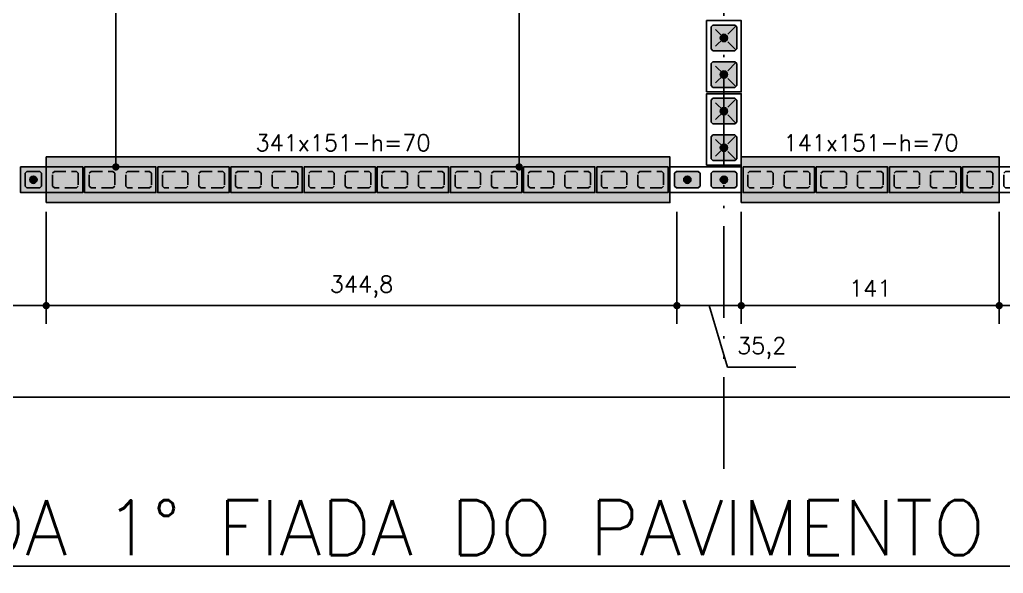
# Model space of a CAD drawing. Extents: x -14651 to 11095, y -4567 to -1290.
# Drawn here: x 479 to 1017, y -4372 to -4069 of the extents above; entities that cross this region are included whole.
import ezdxf
from ezdxf.enums import TextEntityAlignment as Align

# ---------------------------------------------------------------- set-up
doc = ezdxf.new("R2010")
doc.units = 0
doc.header["$LTSCALE"] = 25
doc.linetypes.add('DASHED2', pattern=[0.375, 0.25, -0.125])
doc.linetypes.add('ESTILO_TQS_0004', pattern=[3.3, 2, -0.4, 0.05, -0.4, 0.05, -0.4])
for name, color, linetype in [('203', 1, 'DASHED2'), ('213', 252, 'Continuous'), ('241', 2, 'Continuous'), ('248', 100, 'Continuous'), ('ABERTURAS', 53, 'Continuous'), ('Arranque', 14, 'Continuous'), ('COTA', 1, 'Continuous'), ('EIXOS', 1, 'ESTILO_TQS_0004'), ('FERRO', 5, 'Continuous'), ('T4', 6, 'Continuous'), ('TJANELA', 2, 'Continuous')]:
    doc.layers.add(name, color=color, linetype=linetype)
doc.styles.add('COTA', font='romans.shx')
doc.styles.add('Texto1', font='romans.shx', dxfattribs={"height": 9})
doc.styles.add('Texto4', font='romans.shx', dxfattribs={"height": 30})
doc.dimstyles.new('forma', dxfattribs={"dimscale": 5, "dimtxt": 1.8, "dimasz": 0.8, "dimexe": 2, "dimexo": 1, "dimgap": 1, "dimtad": 1, "dimdec": 1, "dimzin": 9, "dimtxsty": 'COTA', "dimblk1": 'DOT', "dimblk2": 'DOT', "dimsah": 1, "dimcen": 0, "dimdle": 1, "dimclrd": 256, "dimclre": 256, "dimclrt": 2, "dimadec": 0, "dimazin": 0, "dimtfac": 1, "dimtdec": 0, "dimtmove": 0, "dimatfit": 3, "dimfxl": 1, "dimtolj": 1, "dimtzin": 0, "dimarcsym": 0})

# ---------------------------------------------------------------- blocks, each defined once
blk = doc.blocks.new('P3515')
at = {"layer": '248'}
h = blk.add_hatch(color=100, dxfattribs=at)
h.paths.add_polyline_path([(17, 7), (-17, 7), (-17, -7), (17, -7)])
h.paths.add_polyline_path([(-5.5, -3.5), (-6.5, -4.5), (-13.5, -4.5), (-14.5, -3.5), (-14.5, 3.5), (-13.5, 4.5), (-6.5, 4.5), (-5.5, 3.5)], flags=16)
h.paths.add_polyline_path([(0.5, 3.5), (1.5, 4.5), (13.5, 4.5), (14.5, 3.5), (14.5, -3.5), (13.5, -4.5), (1.5, -4.5), (0.5, -3.5)], flags=16)
blk.add_lwpolyline([(-17, -7), (17, -7), (17, 7), (-17, 7), (-17, -7)])
at = {"color": 1, "linetype": 'DASHED2'}
for points in [[(-14.5, -3.5), (-13.5, -4.5), (-6.5, -4.5), (-5.5, -3.5), (-5.5, 3.5), (-6.5, 4.5), (-13.5, 4.5), (-14.5, 3.5), (-14.5, -3.5)], [(0.5, -3.5), (1.5, -4.5), (13.5, -4.5), (14.5, -3.5), (14.5, 3.5), (13.5, 4.5), (1.5, 4.5), (0.5, 3.5), (0.5, -3.5)]]:
    blk.add_lwpolyline(points, dxfattribs=at)
blk = doc.blocks.new('P4015', base_point=(5842102.11612, -8124149.02973))
blk.add_lwpolyline([(5842082.61612, -8124156.02973), (5842121.61612, -8124156.02973), (5842121.61612, -8124142.02973), (5842082.61612, -8124142.02973), (5842082.61612, -8124156.02973)])
at = {"color": 1, "linetype": 'DASHED2'}
for points in [[(5842085.11612, -8124152.52973), (5842086.11612, -8124153.52973), (5842098.11612, -8124153.52973), (5842099.11612, -8124152.52973), (5842099.11612, -8124145.52973), (5842098.11612, -8124144.52973), (5842086.11612, -8124144.52973), (5842085.11612, -8124145.52973), (5842085.11612, -8124152.52973)], [(5842105.11612, -8124152.52973), (5842106.11612, -8124153.52973), (5842118.11612, -8124153.52973), (5842119.11612, -8124152.52973), (5842119.11612, -8124145.52973), (5842118.11612, -8124144.52973), (5842106.11612, -8124144.52973), (5842105.11612, -8124145.52973), (5842105.11612, -8124152.52973)]]:
    blk.add_lwpolyline(points, dxfattribs=at)
blk = doc.blocks.new('P4020')
blk.add_lwpolyline([(-19.5, -9.5), (19.5, -9.5), (19.5, 9.5), (-19.5, 9.5), (-19.5, -9.5)])
at = {"color": 1, "linetype": 'DASHED2'}
for points in [[(-17, -6), (-16, -7), (-4, -7), (-3, -6), (-3, 6), (-4, 7), (-16, 7), (-17, 6), (-17, -6)], [(3, -6), (4, -7), (16, -7), (17, -6), (17, 6), (16, 7), (4, 7), (3, 6), (3, -6)]]:
    blk.add_lwpolyline(points, dxfattribs=at)
at = {"layer": '203', "color": 253}
for p, q in [((-16.5, 6.5), (-3.5, -6.5)), ((-3.5, 6.5), (-16.5, -6.5)), ((16.5, 6.5), (3.5, -6.5)), ((3.5, 6.5), (16.5, -6.5))]:
    blk.add_line(p, q, dxfattribs=at)
blk = doc.blocks.new('GR-1414')
at = {"layer": '213'}
h = blk.add_hatch(color=256, dxfattribs=at)
h.paths.add_polyline_path([(6, -7), (7, -6), (7, 6), (6, 7), (-6, 7), (-7, 6), (-7, -6), (-6, -7)])
h.paths.add_polyline_path([(2, 0, 1), (-2, 0, 1)], flags=16)
at = {"layer": 'Arranque'}
blk.add_hatch(color=256, dxfattribs=at).paths.add_polyline_path([(2, 0, 1), (-2, 0, 1)])
at = {"layer": '213'}
for p, q in [((-7, 6), (-6, 7)), ((-7, -6), (-7, 6)), ((-6, 7), (6, 7)), ((6, 7), (7, 6)), ((7, 6), (7, -6)), ((-6, -7), (-7, -6)), ((6, -7), (-6, -7)), ((7, -6), (6, -7))]:
    blk.add_line(p, q, dxfattribs=at)
at = {"layer": 'FERRO', "linetype": 'Continuous'}
blk.add_circle((0, 0), 2, dxfattribs=at)
blk = doc.blocks.new('GR-1409')
at = {"layer": '213'}
h = blk.add_hatch(color=256, dxfattribs=at)
h.paths.add_polyline_path([(-6, 4.5), (-7, 3.5), (-7, -3.5), (-6, -4.5), (6, -4.5), (7, -3.5), (7, 3.5), (6, 4.5)])
h.paths.add_polyline_path([(-2, 0, 1), (2, 0, 1)], flags=16)
at = {"layer": 'Arranque'}
blk.add_hatch(color=256, dxfattribs=at).paths.add_polyline_path([(-2, 0, 1), (2, 0, 1)])
at = {"layer": '213'}
blk.add_lwpolyline([(-7, 3.5), (-6, 4.5), (6, 4.5), (7, 3.5), (7, -3.5), (6, -4.5), (-6, -4.5), (-7, -3.5), (-7, 3.5)], dxfattribs=at)
at = {"layer": 'FERRO', "linetype": 'Continuous'}
blk.add_circle((0, 0), 2, dxfattribs=at)
blk = doc.blocks.new('GR-0909')
at = {"layer": '213'}
h = blk.add_hatch(color=256, dxfattribs=at)
h.paths.add_polyline_path([(3.5, -4.5), (4.5, -3.5), (4.500001, 3.5), (3.500001, 4.5), (-3.499999, 4.5), (-4.499999, 3.5), (-4.5, -3.5), (-3.5, -4.5)])
h.paths.add_polyline_path([(-2, 0, -1), (2, 0, -1)], flags=16)
at = {"layer": 'Arranque'}
blk.add_hatch(color=256, dxfattribs=at).paths.add_polyline_path([(2, 0, 1), (-2, 0, 1)])
at = {"layer": '213'}
blk.add_lwpolyline([(3.500001, 4.5), (4.500001, 3.5), (4.5, -3.5), (3.5, -4.5), (-3.5, -4.5), (-4.5, -3.5), (-4.499999, 3.5), (-3.499999, 4.5), (3.500001, 4.5)], dxfattribs=at)
at = {"layer": 'FERRO', "linetype": 'Continuous'}
blk.add_circle((0, 0), 2, dxfattribs=at)
blk = doc.blocks.new('_Dot')
at = {"color": 0, "linetype": 'ByBlock', "lineweight": -2}
blk.add_line((-0.5, 0), (-1, 0), dxfattribs=at)
at = {"color": 0, "linetype": 'ByBlock', "const_width": 0.5}
blk.add_lwpolyline([(-0.25, 0, 1), (0.25, 0, 1)], format="xyb", close=True, dxfattribs=at)
blk = doc.blocks.new('*D102')
at = {"layer": 'COTA', "lineweight": -2, "transparency": 16777216}
for p, q in [((409.52, -4141.6), (409.52, -4235.44)), ((493.52, -4174.1), (493.52, -4235.44)), ((413.52, -4225.44), (489.52, -4225.44))]:
    blk.add_line(p, q, dxfattribs=at)
at = {"layer": 'Defpoints', "color": 0, "transparency": 16777216}
for p in [(409.52, -4136.6), (493.52, -4169.1), (493.52, -4225.44)]:
    blk.add_point(p, dxfattribs=at)
at = {"layer": 'COTA', "lineweight": -2, "transparency": 16777216, "xscale": 4, "yscale": 4, "zscale": 4, "rotation": 180}
blk.add_blockref('_Dot', (409.52, -4225.44), dxfattribs=at)
at = {"layer": 'COTA', "lineweight": -2, "transparency": 16777216, "xscale": 4, "yscale": 4, "zscale": 4}
blk.add_blockref('_Dot', (493.52, -4225.44), dxfattribs=at)
at = {"layer": 'COTA', "color": 2, "transparency": 16777216, "insert": (462.55, -4215.94), "char_height": 9, "attachment_point": 5, "style": 'COTA'}
blk.add_mtext('\\A1;84 ', dxfattribs=at)
blk = doc.blocks.new('*D103')
at = {"layer": 'COTA', "lineweight": -2, "transparency": 16777216}
for p, q in [((493.52, -4174.1), (493.52, -4235.44)), ((838.32, -4174.1), (838.32, -4235.44)), ((497.52, -4225.44), (834.32, -4225.44))]:
    blk.add_line(p, q, dxfattribs=at)
at = {"layer": 'Defpoints', "color": 0, "transparency": 16777216}
for p in [(493.52, -4169.1), (838.32, -4169.1), (838.32, -4225.44)]:
    blk.add_point(p, dxfattribs=at)
at = {"layer": 'COTA', "lineweight": -2, "transparency": 16777216, "xscale": 4, "yscale": 4, "zscale": 4, "rotation": 180}
blk.add_blockref('_Dot', (493.52, -4225.44), dxfattribs=at)
at = {"layer": 'COTA', "lineweight": -2, "transparency": 16777216, "xscale": 4, "yscale": 4, "zscale": 4}
blk.add_blockref('_Dot', (838.32, -4225.44), dxfattribs=at)
at = {"layer": 'COTA', "color": 2, "transparency": 16777216, "insert": (665.92, -4215.08), "char_height": 9, "attachment_point": 5, "style": 'COTA'}
blk.add_mtext('\\A1;344,8 ', dxfattribs=at)
blk = doc.blocks.new('*D104')
at = {"layer": 'COTA', "lineweight": -2, "transparency": 16777216}
for p, q in [((838.32, -4174.1), (838.32, -4235.44)), ((873.52, -4174.1), (873.52, -4235.44)), ((842.32, -4225.44), (869.52, -4225.44)), ((855.92, -4225.44), (865.99, -4259.01)), ((865.99, -4259.01), (903.42, -4259.01))]:
    blk.add_line(p, q, dxfattribs=at)
at = {"layer": 'Defpoints', "color": 0, "transparency": 16777216}
for p in [(838.32, -4169.1), (873.52, -4169.1), (873.52, -4225.44)]:
    blk.add_point(p, dxfattribs=at)
at = {"layer": 'COTA', "lineweight": -2, "transparency": 16777216, "xscale": 4, "yscale": 4, "zscale": 4, "rotation": 180}
blk.add_blockref('_Dot', (838.32, -4225.44), dxfattribs=at)
at = {"layer": 'COTA', "lineweight": -2, "transparency": 16777216, "xscale": 4, "yscale": 4, "zscale": 4}
blk.add_blockref('_Dot', (873.52, -4225.44), dxfattribs=at)
at = {"layer": 'COTA', "color": 2, "transparency": 16777216, "insert": (884.7, -4248.65), "char_height": 9, "attachment_point": 5, "style": 'COTA'}
blk.add_mtext('\\A1;35,2 ', dxfattribs=at)
blk = doc.blocks.new('*D105')
at = {"layer": 'COTA', "lineweight": -2, "transparency": 16777216}
for p, q in [((873.52, -4174.1), (873.52, -4235.44)), ((1014.52, -4174.1), (1014.52, -4235.44)), ((877.52, -4225.44), (1010.52, -4225.44))]:
    blk.add_line(p, q, dxfattribs=at)
at = {"layer": 'Defpoints', "color": 0, "transparency": 16777216}
for p in [(873.52, -4169.1), (1014.52, -4169.1), (1014.52, -4225.44)]:
    blk.add_point(p, dxfattribs=at)
at = {"layer": 'COTA', "lineweight": -2, "transparency": 16777216, "xscale": 4, "yscale": 4, "zscale": 4, "rotation": 180}
blk.add_blockref('_Dot', (873.52, -4225.44), dxfattribs=at)
at = {"layer": 'COTA', "lineweight": -2, "transparency": 16777216, "xscale": 4, "yscale": 4, "zscale": 4}
blk.add_blockref('_Dot', (1014.52, -4225.44), dxfattribs=at)
at = {"layer": 'COTA', "color": 2, "transparency": 16777216, "insert": (944.02, -4215.94), "char_height": 9, "attachment_point": 5, "style": 'COTA'}
blk.add_mtext('\\A1;141 ', dxfattribs=at)
blk = doc.blocks.new('*D106')
at = {"layer": 'COTA', "lineweight": -2, "transparency": 16777216}
for p, q in [((1014.52, -4174.1), (1014.52, -4235.44)), ((1073.52, -4174.1), (1073.52, -4235.44)), ((1018.52, -4225.44), (1069.52, -4225.44))]:
    blk.add_line(p, q, dxfattribs=at)
at = {"layer": 'Defpoints', "color": 0, "transparency": 16777216}
for p in [(1014.52, -4169.1), (1073.52, -4169.1), (1073.52, -4225.44)]:
    blk.add_point(p, dxfattribs=at)
at = {"layer": 'COTA', "lineweight": -2, "transparency": 16777216, "xscale": 4, "yscale": 4, "zscale": 4, "rotation": 180}
blk.add_blockref('_Dot', (1014.52, -4225.44), dxfattribs=at)
at = {"layer": 'COTA', "lineweight": -2, "transparency": 16777216, "xscale": 4, "yscale": 4, "zscale": 4}
blk.add_blockref('_Dot', (1073.52, -4225.44), dxfattribs=at)
at = {"layer": 'COTA', "color": 2, "transparency": 16777216, "insert": (1044.02, -4215.94), "char_height": 9, "attachment_point": 5, "style": 'COTA'}
blk.add_mtext('\\A1;59 ', dxfattribs=at)
blk = doc.blocks.new('*D122')
at = {"layer": 'COTA', "lineweight": -2, "transparency": 16777216}
for p, q in [((449.52, -4168.6), (449.52, -4285.45)), ((3258.52, -4168.6), (3258.52, -4285.45)), ((453.52, -4275.45), (3254.52, -4275.45))]:
    blk.add_line(p, q, dxfattribs=at)
at = {"layer": 'Defpoints', "color": 0, "transparency": 16777216}
for p in [(449.52, -4163.6), (3258.52, -4163.6), (3258.52, -4275.45)]:
    blk.add_point(p, dxfattribs=at)
at = {"layer": 'COTA', "lineweight": -2, "transparency": 16777216, "xscale": 4, "yscale": 4, "zscale": 4, "rotation": 180}
blk.add_blockref('_Dot', (449.52, -4275.45), dxfattribs=at)
at = {"layer": 'COTA', "lineweight": -2, "transparency": 16777216, "xscale": 4, "yscale": 4, "zscale": 4}
blk.add_blockref('_Dot', (3258.52, -4275.45), dxfattribs=at)
at = {"layer": 'COTA', "color": 2, "transparency": 16777216, "insert": (1854.02, -4265.95), "char_height": 9, "attachment_point": 5, "style": 'COTA'}
blk.add_mtext('\\A1;2809 ', dxfattribs=at)
blk = doc.blocks.new('*D199')
at = {"layer": 'COTA', "lineweight": -2, "transparency": 16777216}
for p, q in [((793.52, -3959.6), (742.08, -3959.6)), ((752.08, -3963.6), (752.08, -4145.6)), ((749.52, -4149.6), (742.08, -4149.6))]:
    blk.add_line(p, q, dxfattribs=at)
at = {"layer": 'Defpoints', "color": 0, "transparency": 16777216}
for p in [(798.52, -3959.6), (752.08, -4149.6), (754.52, -4149.6)]:
    blk.add_point(p, dxfattribs=at)
at = {"layer": 'COTA', "lineweight": -2, "transparency": 16777216, "xscale": 4, "yscale": 4, "zscale": 4}
for p, rotation in [((752.08, -3959.6), 90), ((752.08, -4149.6), 270)]:
    blk.add_blockref('_Dot', p, dxfattribs=dict(at, rotation=rotation))
at = {"layer": 'COTA', "color": 2, "transparency": 16777216, "insert": (742.58, -4054.6), "char_height": 9, "attachment_point": 5, "rotation": 90, "style": 'COTA'}
blk.add_mtext('\\A1;190 ', dxfattribs=at)
blk = doc.blocks.new('*D235')
at = {"layer": 'COTA', "lineweight": -2, "transparency": 16777216}
for p, q in [((588.52, -3619.6), (521.59, -3619.6)), ((531.59, -3623.6), (531.59, -4145.6)), ((536.59, -4149.6), (541.59, -4149.6))]:
    blk.add_line(p, q, dxfattribs=at)
at = {"layer": 'Defpoints', "color": 0, "transparency": 16777216}
for p in [(593.52, -3619.6), (531.59, -4149.6), (531.59, -4149.6)]:
    blk.add_point(p, dxfattribs=at)
at = {"layer": 'COTA', "lineweight": -2, "transparency": 16777216, "xscale": 4, "yscale": 4, "zscale": 4}
for p, rotation in [((531.59, -3619.6), 90), ((531.59, -4149.6), 270)]:
    blk.add_blockref('_Dot', p, dxfattribs=dict(at, rotation=rotation))
at = {"layer": 'COTA', "color": 2, "transparency": 16777216, "insert": (522.09, -3884.6), "char_height": 9, "attachment_point": 5, "rotation": 90, "style": 'COTA'}
blk.add_mtext('\\A1;530 ', dxfattribs=at)

msp = doc.modelspace()

# ---------------------------------------------------------------- hatches: boundary and pattern name
at = {"layer": 'ABERTURAS', "transparency": 33554457}
for points in [[(493.52, -4169.1), (834.52, -4169.1), (834.52, -4144.1), (493.52, -4144.1)], [(873.52, -4169.1), (1014.52, -4169.1), (1014.52, -4144.1), (873.52, -4144.1)]]:
    msp.add_hatch(color=256, dxfattribs=at).paths.add_polyline_path(points)

# ---------------------------------------------------------------- linework, layer by layer
at = {"layer": 'ABERTURAS'}
for points in [[(493.52, -4169.1), (834.52, -4169.1), (834.52, -4144.1), (493.52, -4144.1)], [(873.52, -4169.1), (1014.52, -4169.1), (1014.52, -4144.1), (873.52, -4144.1)]]:
    msp.add_lwpolyline(points, close=True, dxfattribs=at)
at = {"layer": 'EIXOS'}
msp.add_line((864.02, -2862.07), (864.02, -4320.64), dxfattribs=at)

# ---------------------------------------------------------------- block references
for name, p in [('GR-1414', (864.02, -4079.1)), ('GR-1414', (864.02, -4099.1)), ('GR-1414', (864.02, -4119.1)), ('GR-1414', (864.02, -4139.1)), ('GR-0909', (486.52, -4156.6)), ('GR-1409', (844.02, -4156.6)), ('GR-1409', (864.02, -4156.6))]:
    msp.add_blockref(name, p)
at = {"layer": '241', "xscale": -1}
for name, p, rotation in [('P4020', (864.02, -4089.1), 270), ('P4020', (864.02, -4129.1), 270), ('P3515', (496.52, -4156.6), 180), ('P4015', (534.02, -4156.6), 180), ('P4015', (574.02, -4156.6), 180), ('P4015', (614.02, -4156.6), 180), ('P4015', (654.02, -4156.6), 180), ('P4015', (694.02, -4156.6), 180), ('P4015', (734.02, -4156.6), 180), ('P4015', (774.02, -4156.6), 180), ('P4015', (814.02, -4156.6), 180), ('P4015', (854.02, -4156.6), 180), ('P4015', (894.02, -4156.6), 180), ('P4015', (934.02, -4156.6), 180), ('P4015', (974.02, -4156.6), 180), ('P4015', (1014.02, -4156.6), 180)]:
    msp.add_blockref(name, p, dxfattribs=dict(at, rotation=rotation))

# ---------------------------------------------------------------- texts
at = {"layer": 'T4', "style": 'Texto4'}
msp.add_text('%%UMODULAÇÃO DA 1° FIADA DO PAVIMENTO TIPO 1 (1º AO 12º PAV.)', height=30, dxfattribs=at).set_placement((196.61, -4361.79))
at = {"layer": 'TJANELA', "style": 'Texto1'}
for s, p in [('341x151-h=70', (655.79, -4140.9)), ('141x151-h=70', (944.45, -4140.9))]:
    msp.add_text(s, height=9, dxfattribs=at).set_placement(p, align=Align.CENTER)

# ---------------------------------------------------------------- dimensions: what is measured, and where the dimension line sits
at = {"layer": 'COTA'}
for base, p1, p2, picture, middle in [((531.59, -4149.6), (593.52, -3619.6), (531.59, -4149.6), '*D235', (522.09, -3884.6)), ((752.08, -4149.6), (798.52, -3959.6), (754.52, -4149.6), '*D199', (742.58, -4054.6))]:
    dim = msp.add_linear_dim(base=base, p1=p1, p2=p2, angle=90, dimstyle='forma', override={"dimpost": ' ', "dimtmove": 1}, dxfattribs=at)
    dim.commit()
    dim.dimension.update_dxf_attribs({"geometry": picture, "text_midpoint": middle})
dim = msp.add_linear_dim(base=(493.52, -4225.44), p1=(409.52, -4136.6), p2=(493.52, -4169.1), dimstyle='forma', override={"dimpost": ' ', "dimtmove": 1}, dxfattribs=at)
dim.commit()
dim.dimension.update_dxf_attribs({"geometry": '*D102', "text_midpoint": (462.55, -4225.44), "dimtype": 128})
for base, p1, p2, picture, middle in [((3258.52, -4275.45), (449.52, -4163.6), (3258.52, -4163.6), '*D122', (1854.02, -4265.95)), ((838.32, -4225.44), (493.52, -4169.1), (838.32, -4169.1), '*D103', (665.92, -4215.08)), ((873.52, -4225.44), (838.32, -4169.1), (873.52, -4169.1), '*D104', (870.99, -4248.65)), ((1014.52, -4225.44), (873.52, -4169.1), (1014.52, -4169.1), '*D105', (944.02, -4215.94)), ((1073.52, -4225.44), (1014.52, -4169.1), (1073.52, -4169.1), '*D106', (1044.02, -4215.94))]:
    dim = msp.add_linear_dim(base=base, p1=p1, p2=p2, dimstyle='forma', override={"dimpost": ' ', "dimtmove": 1}, dxfattribs=at)
    dim.commit()
    dim.dimension.update_dxf_attribs({"geometry": picture, "text_midpoint": middle})

doc.saveas('drawing.dxf')
